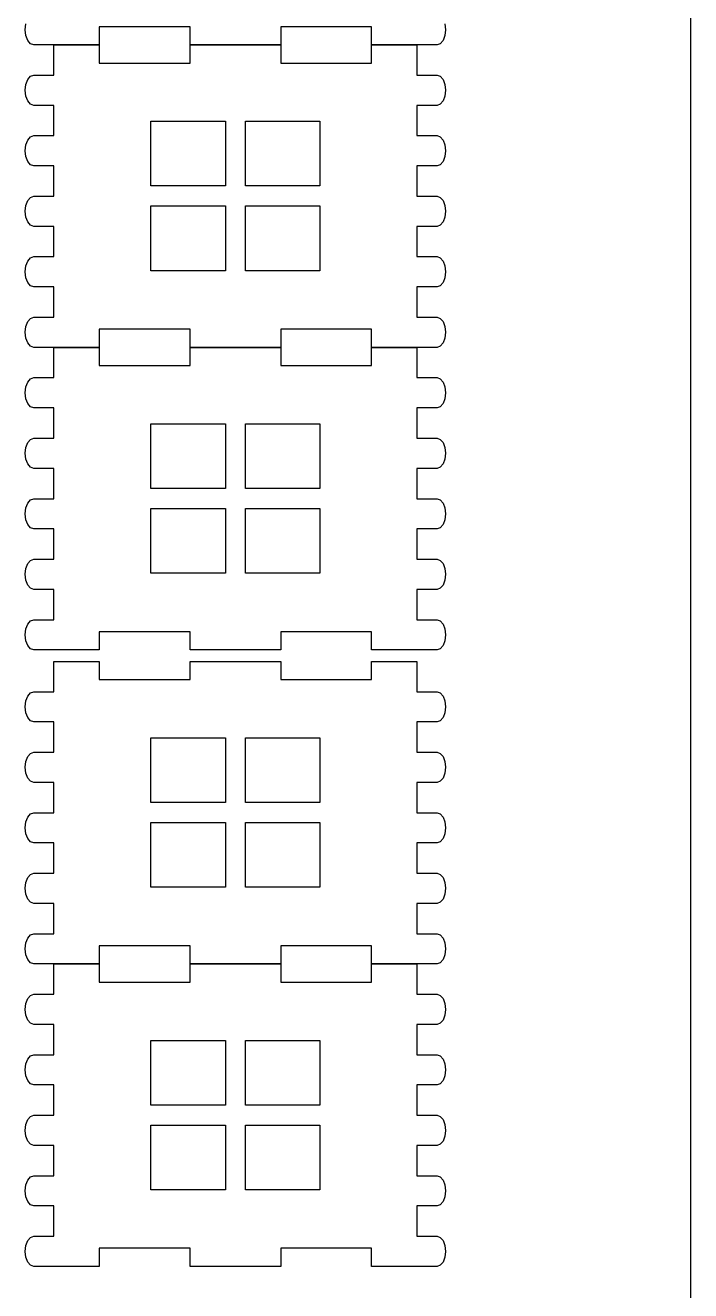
# Model space of a CAD drawing. Extents: x -14 to 2177, y -971 to 618.
# Drawn here: x 1084.7 to 1194.8, y 203.2 to 412.3 of the extents above; entities that cross this region are included whole.
import ezdxf

# ---------------------------------------------------------------- set-up
doc = ezdxf.new("R2010")
doc.units = 0

msp = doc.modelspace()

# ---------------------------------------------------------------- linework, layer by layer
at = {"layer": 'Layer 1'}
for p, q in [((1194.8, -132.452), (1194.8, 617.548)), ((1084.73251, 411.581), (1084.842333, 412.554108)), ((1111.98, 412.081), (1096.98, 412.081)), ((1096.98, 412.081), (1096.98, 409.081)), ((1111.98, 409.081), (1111.98, 412.081)), ((1141.98, 412.081), (1126.98, 412.081)), ((1126.98, 412.081), (1126.98, 409.081)), ((1141.98, 409.081), (1141.98, 412.081)), ((1154.127668, 412.554112), (1154.23749, 411.581)), ((1084.842332, 410.607888), (1084.73251, 411.581)), ((1085.141827, 409.813234), (1084.842332, 410.607888)), ((1154.127667, 410.607892), (1153.828171, 409.813238)), ((1154.23749, 411.581), (1154.127667, 410.607892)), ((1085.586036, 409.277463), (1085.141827, 409.813234)), ((1086.13, 409.081), (1085.586036, 409.277463)), ((1086.14, 409.081), (1086.13, 409.081)), ((1086.4796, 409.081), (1086.14, 409.081)), ((1096.89, 409.081), (1086.4796, 409.081)), ((1089.48, 404.081), (1089.48, 409.081)), ((1089.48, 409.081), (1096.98, 409.081)), ((1096.98, 409.081), (1096.89, 409.081)), ((1096.98, 409.081), (1096.98, 406.081)), ((1126.98, 409.081), (1111.98, 409.081)), ((1111.98, 406.081), (1111.98, 409.081)), ((1111.98, 409.081), (1119.48, 409.081)), ((1119.48, 409.081), (1126.98, 409.081)), ((1126.98, 409.081), (1126.98, 406.081)), ((1142.0696, 409.081), (1141.98, 409.081)), ((1141.98, 406.081), (1141.98, 409.081)), ((1141.98, 409.081), (1149.48, 409.081)), ((1152.48, 409.081), (1142.0696, 409.081)), ((1149.48, 409.081), (1149.48, 404.081)), ((1152.83, 409.081), (1152.48, 409.081)), ((1152.84, 409.081), (1152.83, 409.081)), ((1153.383962, 409.277464), (1152.84, 409.081)), ((1153.828171, 409.813238), (1153.383962, 409.277464)), ((1096.98, 406.081), (1111.98, 406.081)), ((1126.98, 406.081), (1141.98, 406.081)), ((1085.141829, 403.348763), (1085.586038, 403.884536)), ((1085.586038, 403.884536), (1086.13, 404.081)), ((1086.13, 404.081), (1086.14, 404.081)), ((1086.14, 404.081), (1086.48, 404.081)), ((1086.48, 404.081), (1089.48, 404.081)), ((1149.48, 404.081), (1152.48, 404.081)), ((1152.48, 404.081), (1152.83, 404.081)), ((1152.83, 404.081), (1152.84, 404.081)), ((1152.84, 404.081), (1153.383964, 403.884537)), ((1153.383964, 403.884537), (1153.828173, 403.348766)), ((1084.73251, 401.581), (1084.842333, 402.554108)), ((1084.842332, 400.607888), (1084.73251, 401.581)), ((1084.842333, 402.554108), (1085.141829, 403.348763)), ((1153.828173, 403.348766), (1154.127668, 402.554112)), ((1154.23749, 401.581), (1154.127667, 400.607892)), ((1154.127668, 402.554112), (1154.23749, 401.581)), ((1085.141827, 399.813234), (1084.842332, 400.607888)), ((1085.586036, 399.277463), (1085.141827, 399.813234)), ((1153.828171, 399.813238), (1153.383962, 399.277464)), ((1154.127667, 400.607892), (1153.828171, 399.813238)), ((1086.13, 399.081), (1085.586036, 399.277463)), ((1086.14, 399.081), (1086.13, 399.081)), ((1086.48, 399.081), (1086.14, 399.081)), ((1089.48, 399.081), (1086.48, 399.081)), ((1089.48, 394.081), (1089.48, 399.081)), ((1152.48, 399.081), (1149.48, 399.081)), ((1149.48, 399.081), (1149.48, 394.081)), ((1152.83, 399.081), (1152.48, 399.081)), ((1152.84, 399.081), (1152.83, 399.081)), ((1153.383962, 399.277464), (1152.84, 399.081)), ((1105.48, 396.4548), (1117.83, 396.455)), ((1105.48, 385.76), (1105.48, 396.4548)), ((1117.83, 396.455), (1117.83, 385.76)), ((1121.1324, 396.4548), (1133.48, 396.455)), ((1121.14, 385.76), (1121.1324, 396.4548)), ((1133.48, 396.455), (1133.48, 385.76)), ((1084.842333, 392.554138), (1085.141829, 393.348793)), ((1085.141829, 393.348793), (1085.586038, 393.884566)), ((1085.586038, 393.884566), (1086.13, 394.08103)), ((1086.13, 394.08103), (1086.14, 394.081)), ((1086.14, 394.081), (1086.48, 394.081)), ((1086.48, 394.081), (1089.48, 394.081)), ((1149.48, 394.081), (1152.48, 394.081)), ((1152.48, 394.081), (1152.83, 394.081)), ((1152.83, 394.081), (1152.84, 394.081)), ((1152.84, 394.081), (1153.383964, 393.884537)), ((1153.383964, 393.884537), (1153.828173, 393.348766)), ((1153.828173, 393.348766), (1154.127668, 392.554112)), ((1084.73251, 391.58103), (1084.842333, 392.554138)), ((1084.842332, 390.607917), (1084.73251, 391.58103)), ((1154.23749, 391.581), (1154.127667, 390.607888)), ((1154.127668, 392.554112), (1154.23749, 391.581)), ((1085.141827, 389.813252), (1084.842332, 390.607917)), ((1085.586036, 389.277469), (1085.141827, 389.813252)), ((1086.13, 389.081), (1085.586036, 389.277469)), ((1086.14, 389.081), (1086.13, 389.081)), ((1086.48, 389.081), (1086.14, 389.081)), ((1089.48, 389.081), (1086.48, 389.081)), ((1089.48, 384.081), (1089.48, 389.081)), ((1152.48, 389.081), (1149.48, 389.081)), ((1149.48, 389.081), (1149.48, 384.081)), ((1152.83, 389.081), (1152.48, 389.081)), ((1152.84, 389.08097), (1152.83, 389.081)), ((1153.383962, 389.277439), (1152.84, 389.08097)), ((1153.828171, 389.813223), (1153.383962, 389.277439)), ((1154.127667, 390.607888), (1153.828171, 389.813223)), ((1117.83, 385.76), (1105.48, 385.76)), ((1133.48, 385.76), (1121.14, 385.76)), ((1084.842333, 382.554108), (1085.141829, 383.348763)), ((1085.141829, 383.348763), (1085.586038, 383.884536)), ((1085.586038, 383.884536), (1086.13, 384.081)), ((1086.13, 384.081), (1086.14, 384.081)), ((1086.14, 384.081), (1086.48, 384.081)), ((1086.48, 384.081), (1089.48, 384.081)), ((1149.48, 384.081), (1152.48, 384.081)), ((1152.48, 384.081), (1152.83, 384.081)), ((1152.83, 384.081), (1152.84, 384.081)), ((1152.84, 384.081), (1153.383964, 383.884537)), ((1153.383964, 383.884537), (1153.828173, 383.348766)), ((1153.828173, 383.348766), (1154.127668, 382.554112)), ((1084.73251, 381.581), (1084.842333, 382.554108)), ((1084.842332, 380.607888), (1084.73251, 381.581)), ((1105.48, 371.761), (1105.48, 382.455)), ((1105.48, 382.455), (1117.83, 382.455)), ((1117.83, 382.455), (1117.8276, 371.7603)), ((1121.14, 382.455), (1133.48, 382.4551)), ((1121.14, 371.761), (1121.14, 382.455)), ((1133.48, 382.4551), (1133.48, 371.761)), ((1154.23749, 381.581), (1154.127667, 380.607892)), ((1154.127668, 382.554112), (1154.23749, 381.581)), ((1085.141827, 379.813234), (1084.842332, 380.607888)), ((1085.586036, 379.277463), (1085.141827, 379.813234)), ((1086.13, 379.081), (1085.586036, 379.277463)), ((1086.14, 379.081), (1086.13, 379.081)), ((1086.48, 379.081), (1086.14, 379.081)), ((1089.48, 379.081), (1086.48, 379.081)), ((1089.48, 374.081), (1089.48, 379.081)), ((1152.48, 379.081), (1149.48, 379.081)), ((1149.48, 379.081), (1149.48, 374.081)), ((1152.83, 379.081), (1152.48, 379.081)), ((1152.84, 379.081), (1152.83, 379.081)), ((1153.383962, 379.277464), (1152.84, 379.081)), ((1153.828171, 379.813238), (1153.383962, 379.277464)), ((1154.127667, 380.607892), (1153.828171, 379.813238)), ((1084.73251, 371.581), (1084.842333, 372.554112)), ((1084.842333, 372.554112), (1085.141829, 373.348777)), ((1085.141829, 373.348777), (1085.586038, 373.884561)), ((1085.586038, 373.884561), (1086.13, 374.08103)), ((1086.13, 374.08103), (1086.14, 374.081)), ((1086.14, 374.081), (1086.48, 374.081)), ((1086.48, 374.081), (1089.48, 374.081)), ((1149.48, 374.081), (1152.48, 374.081)), ((1152.48, 374.081), (1152.83, 374.081)), ((1152.83, 374.081), (1152.84, 374.081)), ((1152.84, 374.081), (1153.383964, 373.884531)), ((1153.383964, 373.884531), (1153.828173, 373.348748)), ((1153.828173, 373.348748), (1154.127668, 372.554083)), ((1154.127668, 372.554083), (1154.23749, 371.58097)), ((1084.842332, 370.607888), (1084.73251, 371.581)), ((1085.141827, 369.813234), (1084.842332, 370.607888)), ((1117.8276, 371.7603), (1105.48, 371.761)), ((1133.48, 371.761), (1121.14, 371.761)), ((1154.127667, 370.607862), (1153.828171, 369.813208)), ((1154.23749, 371.58097), (1154.127667, 370.607862)), ((1085.586036, 369.277463), (1085.141827, 369.813234)), ((1086.13, 369.081), (1085.586036, 369.277463)), ((1086.14, 369.081), (1086.13, 369.081)), ((1086.48, 369.081), (1086.14, 369.081)), ((1089.48, 369.081), (1086.48, 369.081)), ((1089.48, 364.081), (1089.48, 369.081)), ((1152.48, 369.081), (1149.48, 369.081)), ((1149.48, 369.081), (1149.48, 364.081)), ((1152.83, 369.081), (1152.48, 369.081)), ((1152.84, 369.08097), (1152.83, 369.081)), ((1153.383962, 369.277434), (1152.84, 369.08097)), ((1153.828171, 369.813208), (1153.383962, 369.277434)), ((1085.586038, 363.884536), (1086.13, 364.081)), ((1086.13, 364.081), (1086.14, 364.081)), ((1086.14, 364.081), (1086.48, 364.081)), ((1086.48, 364.081), (1089.48, 364.081)), ((1149.48, 364.081), (1152.48, 364.081)), ((1152.48, 364.081), (1152.83, 364.081)), ((1152.83, 364.081), (1152.84, 364.081)), ((1152.84, 364.081), (1153.383964, 363.884537)), ((1084.73251, 361.581), (1084.842333, 362.554108)), ((1084.842333, 362.554108), (1085.141829, 363.348763)), ((1085.141829, 363.348763), (1085.586038, 363.884536)), ((1111.98, 362.081), (1096.98, 362.081)), ((1096.98, 362.081), (1096.98, 359.081)), ((1111.98, 359.081), (1111.98, 362.081)), ((1141.98, 362.081), (1126.98, 362.081)), ((1126.98, 362.081), (1126.98, 359.081)), ((1141.98, 359.081), (1141.98, 362.081)), ((1153.383964, 363.884537), (1153.828173, 363.348766)), ((1153.828173, 363.348766), (1154.127668, 362.554112)), ((1154.127668, 362.554112), (1154.23749, 361.581)), ((1084.842332, 360.607888), (1084.73251, 361.581)), ((1085.141827, 359.813234), (1084.842332, 360.607888)), ((1085.586036, 359.277463), (1085.141827, 359.813234)), ((1153.828171, 359.813238), (1153.383962, 359.277464)), ((1154.127667, 360.607892), (1153.828171, 359.813238)), ((1154.23749, 361.581), (1154.127667, 360.607892)), ((1086.13, 359.081), (1085.586036, 359.277463)), ((1086.14, 359.081), (1086.13, 359.081)), ((1086.4796, 359.081), (1086.14, 359.081)), ((1096.89, 359.081), (1086.4796, 359.081)), ((1089.48, 354.081), (1089.48, 359.081)), ((1089.48, 359.081), (1096.98, 359.081)), ((1096.98, 359.081), (1096.89, 359.081)), ((1096.98, 359.081), (1096.98, 356.081)), ((1126.98, 359.081), (1111.98, 359.081)), ((1111.98, 356.081), (1111.98, 359.081)), ((1111.98, 359.081), (1119.48, 359.081)), ((1119.48, 359.081), (1126.98, 359.081)), ((1126.98, 359.081), (1126.98, 356.081)), ((1142.0696, 359.081), (1141.98, 359.081)), ((1141.98, 356.081), (1141.98, 359.081)), ((1141.98, 359.081), (1149.48, 359.081)), ((1152.48, 359.081), (1142.0696, 359.081)), ((1149.48, 359.081), (1149.48, 354.081)), ((1152.83, 359.081), (1152.48, 359.081)), ((1152.84, 359.081), (1152.83, 359.081)), ((1153.383962, 359.277464), (1152.84, 359.081)), ((1096.98, 356.081), (1111.98, 356.081)), ((1126.98, 356.081), (1141.98, 356.081)), ((1085.141829, 353.348763), (1085.586038, 353.884536)), ((1085.586038, 353.884536), (1086.13, 354.081)), ((1086.13, 354.081), (1086.14, 354.081)), ((1086.14, 354.081), (1086.48, 354.081)), ((1086.48, 354.081), (1089.48, 354.081)), ((1149.48, 354.081), (1152.48, 354.081)), ((1152.48, 354.081), (1152.83, 354.081)), ((1152.83, 354.081), (1152.84, 354.081)), ((1152.84, 354.081), (1153.383964, 353.884537)), ((1153.383964, 353.884537), (1153.828173, 353.348766)), ((1084.73251, 351.581), (1084.842333, 352.554108)), ((1084.842332, 350.607888), (1084.73251, 351.581)), ((1084.842333, 352.554108), (1085.141829, 353.348763)), ((1153.828173, 353.348766), (1154.127668, 352.554112)), ((1154.23749, 351.581), (1154.127667, 350.607892)), ((1154.127668, 352.554112), (1154.23749, 351.581)), ((1085.141827, 349.813234), (1084.842332, 350.607888)), ((1085.586036, 349.277463), (1085.141827, 349.813234)), ((1086.13, 349.081), (1085.586036, 349.277463)), ((1153.383962, 349.277464), (1152.84, 349.081)), ((1153.828171, 349.813238), (1153.383962, 349.277464)), ((1154.127667, 350.607892), (1153.828171, 349.813238)), ((1086.14, 349.081), (1086.13, 349.081)), ((1086.48, 349.081), (1086.14, 349.081)), ((1089.48, 349.081), (1086.48, 349.081)), ((1089.48, 344.081), (1089.48, 349.081)), ((1152.48, 349.081), (1149.48, 349.081)), ((1149.48, 349.081), (1149.48, 344.081)), ((1152.83, 349.081), (1152.48, 349.081)), ((1152.84, 349.081), (1152.83, 349.081)), ((1105.48, 346.4548), (1117.83, 346.455)), ((1105.48, 335.76), (1105.48, 346.4548)), ((1117.83, 346.455), (1117.83, 335.76)), ((1121.1324, 346.4548), (1133.48, 346.455)), ((1121.14, 335.76), (1121.1324, 346.4548)), ((1133.48, 346.455), (1133.48, 335.76)), ((1084.842333, 342.554108), (1085.141829, 343.348763)), ((1085.141829, 343.348763), (1085.586038, 343.884536)), ((1085.586038, 343.884536), (1086.13, 344.081)), ((1086.13, 344.081), (1086.14, 344.081)), ((1086.14, 344.081), (1086.48, 344.081)), ((1086.48, 344.081), (1089.48, 344.081)), ((1149.48, 344.081), (1152.48, 344.081)), ((1152.48, 344.081), (1152.83, 344.081)), ((1152.83, 344.081), (1152.84, 344.081)), ((1152.84, 344.081), (1153.383964, 343.884537)), ((1153.383964, 343.884537), (1153.828173, 343.348766)), ((1153.828173, 343.348766), (1154.127668, 342.554112)), ((1084.73251, 341.581), (1084.842333, 342.554108)), ((1084.842332, 340.607888), (1084.73251, 341.581)), ((1154.23749, 341.581), (1154.127667, 340.607892)), ((1154.127668, 342.554112), (1154.23749, 341.581)), ((1085.141827, 339.813234), (1084.842332, 340.607888)), ((1085.586036, 339.277463), (1085.141827, 339.813234)), ((1086.13, 339.081), (1085.586036, 339.277463)), ((1086.14, 339.081), (1086.13, 339.081)), ((1086.48, 339.081), (1086.14, 339.081)), ((1089.48, 339.081), (1086.48, 339.081)), ((1089.48, 334.081), (1089.48, 339.081)), ((1152.48, 339.081), (1149.48, 339.081)), ((1149.48, 339.081), (1149.48, 334.081)), ((1152.83, 339.081), (1152.48, 339.081)), ((1152.84, 339.081), (1152.83, 339.081)), ((1153.383962, 339.277464), (1152.84, 339.081)), ((1153.828171, 339.813238), (1153.383962, 339.277464)), ((1154.127667, 340.607892), (1153.828171, 339.813238)), ((1117.83, 335.76), (1105.48, 335.76)), ((1133.48, 335.76), (1121.14, 335.76)), ((1084.73251, 331.581), (1084.842333, 332.554108)), ((1084.842333, 332.554108), (1085.141829, 333.348763)), ((1085.141829, 333.348763), (1085.586038, 333.884536)), ((1085.586038, 333.884536), (1086.13, 334.081)), ((1086.13, 334.081), (1086.14, 334.081)), ((1086.14, 334.081), (1086.48, 334.081)), ((1086.48, 334.081), (1089.48, 334.081)), ((1149.48, 334.081), (1152.48, 334.081)), ((1152.48, 334.081), (1152.83, 334.081)), ((1152.83, 334.081), (1152.84, 334.081)), ((1152.84, 334.081), (1153.383964, 333.884537)), ((1153.383964, 333.884537), (1153.828173, 333.348766)), ((1153.828173, 333.348766), (1154.127668, 332.554112)), ((1154.127668, 332.554112), (1154.23749, 331.581)), ((1084.842332, 330.607888), (1084.73251, 331.581)), ((1085.141827, 329.813234), (1084.842332, 330.607888)), ((1105.48, 321.761), (1105.48, 332.455)), ((1105.48, 332.455), (1117.83, 332.455)), ((1117.83, 332.455), (1117.8276, 321.7603)), ((1121.14, 332.455), (1133.48, 332.4551)), ((1121.14, 321.761), (1121.14, 332.455)), ((1133.48, 332.4551), (1133.48, 321.761)), ((1154.127667, 330.607892), (1153.828171, 329.813238)), ((1154.23749, 331.581), (1154.127667, 330.607892)), ((1085.586036, 329.277463), (1085.141827, 329.813234)), ((1086.13, 329.081), (1085.586036, 329.277463)), ((1086.14, 329.081), (1086.13, 329.081)), ((1086.48, 329.081), (1086.14, 329.081)), ((1089.48, 329.081), (1086.48, 329.081)), ((1089.48, 324.081), (1089.48, 329.081)), ((1152.48, 329.081), (1149.48, 329.081)), ((1149.48, 329.081), (1149.48, 324.081)), ((1152.83, 329.081), (1152.48, 329.081)), ((1152.84, 329.081), (1152.83, 329.081)), ((1153.383962, 329.277464), (1152.84, 329.081)), ((1153.828171, 329.813238), (1153.383962, 329.277464)), ((1084.73251, 321.58103), (1084.842333, 322.554138)), ((1084.842333, 322.554138), (1085.141829, 323.348793)), ((1085.141829, 323.348793), (1085.586038, 323.884566)), ((1085.586038, 323.884566), (1086.13, 324.08103)), ((1086.13, 324.08103), (1086.14, 324.081)), ((1086.14, 324.081), (1086.48, 324.081)), ((1086.48, 324.081), (1089.48, 324.081)), ((1149.48, 324.081), (1152.48, 324.081)), ((1152.48, 324.081), (1152.83, 324.081)), ((1152.83, 324.081), (1152.84, 324.081)), ((1152.84, 324.081), (1153.383964, 323.884537)), ((1153.383964, 323.884537), (1153.828173, 323.348766)), ((1153.828173, 323.348766), (1154.127668, 322.554112)), ((1154.127668, 322.554112), (1154.23749, 321.581)), ((1084.842332, 320.607917), (1084.73251, 321.58103)), ((1085.141827, 319.813252), (1084.842332, 320.607917)), ((1117.8276, 321.7603), (1105.48, 321.761)), ((1133.48, 321.761), (1121.14, 321.761)), ((1154.127667, 320.607888), (1153.828171, 319.813223)), ((1154.23749, 321.581), (1154.127667, 320.607888)), ((1085.586036, 319.277469), (1085.141827, 319.813252)), ((1086.13, 319.081), (1085.586036, 319.277469)), ((1086.14, 319.081), (1086.13, 319.081)), ((1086.48, 319.081), (1086.14, 319.081)), ((1089.48, 319.081), (1086.48, 319.081)), ((1089.48, 314.081), (1089.48, 319.081)), ((1152.48, 319.081), (1149.48, 319.081)), ((1149.48, 319.081), (1149.48, 314.081)), ((1152.83, 319.081), (1152.48, 319.081)), ((1152.84, 319.08097), (1152.83, 319.081)), ((1153.383962, 319.277439), (1152.84, 319.08097)), ((1153.828171, 319.813223), (1153.383962, 319.277439)), ((1085.141829, 313.348763), (1085.586038, 313.884536)), ((1085.586038, 313.884536), (1086.13, 314.081)), ((1086.13, 314.081), (1086.14, 314.081)), ((1086.14, 314.081), (1086.48, 314.081)), ((1086.48, 314.081), (1089.48, 314.081)), ((1149.48, 314.081), (1152.48, 314.081)), ((1152.48, 314.081), (1152.83, 314.081)), ((1152.83, 314.081), (1152.84, 314.081)), ((1152.84, 314.081), (1153.383964, 313.884537)), ((1153.383964, 313.884537), (1153.828173, 313.348766)), ((1084.73251, 311.581), (1084.842333, 312.554108)), ((1084.842333, 312.554108), (1085.141829, 313.348763)), ((1111.98, 312.081), (1096.98, 312.081)), ((1096.98, 312.081), (1096.98, 309.081)), ((1111.98, 309.081), (1111.98, 312.081)), ((1141.98, 312.081), (1126.98, 312.081)), ((1126.98, 312.081), (1126.98, 309.081)), ((1141.98, 309.081), (1141.98, 312.081)), ((1153.828173, 313.348766), (1154.127668, 312.554112)), ((1154.127668, 312.554112), (1154.23749, 311.581)), ((1084.842332, 310.607888), (1084.73251, 311.581)), ((1085.141827, 309.813234), (1084.842332, 310.607888)), ((1085.586036, 309.277463), (1085.141827, 309.813234)), ((1153.828171, 309.813238), (1153.383962, 309.277464)), ((1154.127667, 310.607892), (1153.828171, 309.813238)), ((1154.23749, 311.581), (1154.127667, 310.607892)), ((1086.13, 309.081), (1085.586036, 309.277463)), ((1086.14, 309.081), (1086.13, 309.081)), ((1086.4796, 309.081), (1086.14, 309.081)), ((1096.89, 309.081), (1086.4796, 309.081)), ((1096.98, 309.081), (1096.89, 309.081)), ((1126.98, 309.081), (1111.98, 309.081)), ((1142.0696, 309.081), (1141.98, 309.081)), ((1152.48, 309.081), (1142.0696, 309.081)), ((1152.83, 309.081), (1152.48, 309.081)), ((1152.84, 309.081), (1152.83, 309.081)), ((1153.383962, 309.277464), (1152.84, 309.081)), ((1089.48, 302.181), (1089.48, 307.181)), ((1089.48, 307.181), (1096.98, 307.181)), ((1096.98, 307.181), (1096.98, 304.181)), ((1111.98, 304.181), (1111.98, 307.181)), ((1111.98, 307.181), (1119.48, 307.181)), ((1119.48, 307.181), (1126.98, 307.181)), ((1126.98, 307.181), (1126.98, 304.181)), ((1141.98, 304.181), (1141.98, 307.181)), ((1141.98, 307.181), (1149.48, 307.181)), ((1149.48, 307.181), (1149.48, 302.181)), ((1096.98, 304.181), (1111.98, 304.181)), ((1126.98, 304.181), (1141.98, 304.181)), ((1084.842333, 300.654108), (1085.141829, 301.448762)), ((1085.141829, 301.448762), (1085.586038, 301.984536)), ((1085.586038, 301.984536), (1086.13, 302.181)), ((1086.13, 302.181), (1086.14, 302.181)), ((1086.14, 302.181), (1086.48, 302.181)), ((1086.48, 302.181), (1089.48, 302.181)), ((1149.48, 302.181), (1152.48, 302.181)), ((1152.48, 302.181), (1152.83, 302.181)), ((1152.83, 302.181), (1152.84, 302.181)), ((1152.84, 302.181), (1153.383964, 301.984537)), ((1153.383964, 301.984537), (1153.828173, 301.448766)), ((1153.828173, 301.448766), (1154.127668, 300.654112)), ((1084.73251, 299.681), (1084.842333, 300.654108)), ((1084.842332, 298.707888), (1084.73251, 299.681)), ((1154.23749, 299.681), (1154.127667, 298.707892)), ((1154.127668, 300.654112), (1154.23749, 299.681)), ((1085.141827, 297.913234), (1084.842332, 298.707888)), ((1085.586036, 297.377463), (1085.141827, 297.913234)), ((1086.13, 297.181), (1085.586036, 297.377463)), ((1086.14, 297.181), (1086.13, 297.181)), ((1086.48, 297.181), (1086.14, 297.181)), ((1089.48, 297.181), (1086.48, 297.181)), ((1089.48, 292.181), (1089.48, 297.181)), ((1152.48, 297.181), (1149.48, 297.181)), ((1149.48, 297.181), (1149.48, 292.181)), ((1152.83, 297.181), (1152.48, 297.181)), ((1152.84, 297.181), (1152.83, 297.181)), ((1153.383962, 297.377464), (1152.84, 297.181)), ((1153.828171, 297.913237), (1153.383962, 297.377464)), ((1154.127667, 298.707892), (1153.828171, 297.913237)), ((1105.48, 294.5548), (1117.83, 294.555)), ((1105.48, 283.86), (1105.48, 294.5548)), ((1117.83, 294.555), (1117.83, 283.86)), ((1121.1324, 294.5548), (1133.48, 294.555)), ((1121.14, 283.86), (1121.1324, 294.5548)), ((1133.48, 294.555), (1133.48, 283.86)), ((1084.842333, 290.654138), (1085.141829, 291.448792)), ((1085.141829, 291.448792), (1085.586038, 291.984566)), ((1085.586038, 291.984566), (1086.13, 292.18103)), ((1086.13, 292.18103), (1086.14, 292.181)), ((1086.14, 292.181), (1086.48, 292.181)), ((1086.48, 292.181), (1089.48, 292.181)), ((1149.48, 292.181), (1152.48, 292.181)), ((1152.48, 292.181), (1152.83, 292.181)), ((1152.83, 292.181), (1152.84, 292.181)), ((1152.84, 292.181), (1153.383964, 291.984537)), ((1153.383964, 291.984537), (1153.828173, 291.448766)), ((1153.828173, 291.448766), (1154.127668, 290.654112)), ((1084.73251, 289.68103), (1084.842333, 290.654138)), ((1084.842332, 288.707918), (1084.73251, 289.68103)), ((1085.141827, 287.913252), (1084.842332, 288.707918)), ((1154.127667, 288.707887), (1153.828171, 287.913222)), ((1154.23749, 289.681), (1154.127667, 288.707887)), ((1154.127668, 290.654112), (1154.23749, 289.681)), ((1085.586036, 287.377469), (1085.141827, 287.913252)), ((1086.13, 287.181), (1085.586036, 287.377469)), ((1086.14, 287.181), (1086.13, 287.181)), ((1086.48, 287.181), (1086.14, 287.181)), ((1089.48, 287.181), (1086.48, 287.181)), ((1089.48, 282.181), (1089.48, 287.181)), ((1152.48, 287.181), (1149.48, 287.181)), ((1149.48, 287.181), (1149.48, 282.181)), ((1152.83, 287.181), (1152.48, 287.181)), ((1152.84, 287.18097), (1152.83, 287.181)), ((1153.383962, 287.377439), (1152.84, 287.18097)), ((1153.828171, 287.913222), (1153.383962, 287.377439)), ((1117.83, 283.86), (1105.48, 283.86)), ((1133.48, 283.86), (1121.14, 283.86)), ((1084.73251, 279.681), (1084.842333, 280.654108)), ((1084.842333, 280.654108), (1085.141829, 281.448762)), ((1085.141829, 281.448762), (1085.586038, 281.984536)), ((1085.586038, 281.984536), (1086.13, 282.181)), ((1086.13, 282.181), (1086.14, 282.181)), ((1086.14, 282.181), (1086.48, 282.181)), ((1086.48, 282.181), (1089.48, 282.181)), ((1105.48, 269.861), (1105.48, 280.555)), ((1105.48, 280.555), (1117.83, 280.555)), ((1117.83, 280.555), (1117.8276, 269.8603)), ((1121.14, 280.555), (1133.48, 280.5551)), ((1121.14, 269.861), (1121.14, 280.555)), ((1133.48, 280.5551), (1133.48, 269.861)), ((1149.48, 282.181), (1152.48, 282.181)), ((1152.48, 282.181), (1152.83, 282.181)), ((1152.83, 282.181), (1152.84, 282.181)), ((1152.84, 282.181), (1153.383964, 281.984537)), ((1153.383964, 281.984537), (1153.828173, 281.448766)), ((1153.828173, 281.448766), (1154.127668, 280.654112)), ((1154.127668, 280.654112), (1154.23749, 279.681)), ((1084.842332, 278.707888), (1084.73251, 279.681)), ((1085.141827, 277.913234), (1084.842332, 278.707888)), ((1154.127667, 278.707892), (1153.828171, 277.913237)), ((1154.23749, 279.681), (1154.127667, 278.707892)), ((1085.586036, 277.377463), (1085.141827, 277.913234)), ((1086.13, 277.181), (1085.586036, 277.377463)), ((1086.14, 277.181), (1086.13, 277.181)), ((1086.48, 277.181), (1086.14, 277.181)), ((1089.48, 277.181), (1086.48, 277.181)), ((1089.48, 272.181), (1089.48, 277.181)), ((1152.48, 277.181), (1149.48, 277.181)), ((1149.48, 277.181), (1149.48, 272.181)), ((1152.83, 277.181), (1152.48, 277.181)), ((1152.84, 277.181), (1152.83, 277.181)), ((1153.383962, 277.377464), (1152.84, 277.181)), ((1153.828171, 277.913237), (1153.383962, 277.377464)), ((1085.141829, 271.448778), (1085.586038, 271.984561)), ((1085.586038, 271.984561), (1086.13, 272.18103)), ((1086.13, 272.18103), (1086.14, 272.181)), ((1086.14, 272.181), (1086.48, 272.181)), ((1086.48, 272.181), (1089.48, 272.181)), ((1149.48, 272.181), (1152.48, 272.181)), ((1152.48, 272.181), (1152.83, 272.181)), ((1152.83, 272.181), (1152.84, 272.181)), ((1152.84, 272.181), (1153.383964, 271.984531)), ((1153.383964, 271.984531), (1153.828173, 271.448747)), ((1084.73251, 269.681), (1084.842333, 270.654112)), ((1084.842333, 270.654112), (1085.141829, 271.448778)), ((1117.8276, 269.8603), (1105.48, 269.861)), ((1133.48, 269.861), (1121.14, 269.861)), ((1153.828173, 271.448747), (1154.127668, 270.654082)), ((1154.127668, 270.654082), (1154.23749, 269.68097)), ((1084.842332, 268.707905), (1084.73251, 269.681)), ((1085.141827, 267.913249), (1084.842332, 268.707905)), ((1085.586036, 267.377468), (1085.141827, 267.913249)), ((1153.828171, 267.913219), (1153.383962, 267.377438)), ((1154.127667, 268.707875), (1153.828171, 267.913219)), ((1154.23749, 269.68097), (1154.127667, 268.707875)), ((1086.13, 267.181), (1085.586036, 267.377468)), ((1086.14, 267.181), (1086.13, 267.181)), ((1086.48, 267.181), (1086.14, 267.181)), ((1089.48, 267.181), (1086.48, 267.181)), ((1089.48, 262.181), (1089.48, 267.181)), ((1152.48, 267.181), (1149.48, 267.181)), ((1149.48, 267.181), (1149.48, 262.181)), ((1152.83, 267.181), (1152.48, 267.181)), ((1152.84, 267.18097), (1152.83, 267.181)), ((1153.383962, 267.377438), (1152.84, 267.18097)), ((1084.842333, 260.654108), (1085.141829, 261.448762)), ((1085.141829, 261.448762), (1085.586038, 261.984536)), ((1085.586038, 261.984536), (1086.13, 262.181)), ((1086.13, 262.181), (1086.14, 262.181)), ((1086.14, 262.181), (1086.48, 262.181)), ((1086.48, 262.181), (1089.48, 262.181)), ((1149.48, 262.181), (1152.48, 262.181)), ((1152.48, 262.181), (1152.83, 262.181)), ((1152.83, 262.181), (1152.84, 262.181)), ((1152.84, 262.181), (1153.383964, 261.984537)), ((1153.383964, 261.984537), (1153.828173, 261.448766)), ((1153.828173, 261.448766), (1154.127668, 260.654112)), ((1084.73251, 259.681), (1084.842333, 260.654108)), ((1084.842332, 258.707888), (1084.73251, 259.681)), ((1111.98, 260.181), (1096.98, 260.181)), ((1096.98, 260.181), (1096.98, 257.181)), ((1111.98, 257.181), (1111.98, 260.181)), ((1141.98, 260.181), (1126.98, 260.181)), ((1126.98, 260.181), (1126.98, 257.181)), ((1141.98, 257.181), (1141.98, 260.181)), ((1154.23749, 259.681), (1154.127667, 258.707892)), ((1154.127668, 260.654112), (1154.23749, 259.681)), ((1085.141827, 257.913234), (1084.842332, 258.707888)), ((1085.586036, 257.377463), (1085.141827, 257.913234)), ((1086.13, 257.181), (1085.586036, 257.377463)), ((1153.383962, 257.377464), (1152.84, 257.181)), ((1153.828171, 257.913237), (1153.383962, 257.377464)), ((1154.127667, 258.707892), (1153.828171, 257.913237)), ((1086.14, 257.181), (1086.13, 257.181)), ((1086.4796, 257.181), (1086.14, 257.181)), ((1096.89, 257.181), (1086.4796, 257.181)), ((1089.48, 252.181), (1089.48, 257.181)), ((1089.48, 257.181), (1096.98, 257.181)), ((1096.98, 257.181), (1096.89, 257.181)), ((1096.98, 257.181), (1096.98, 254.181)), ((1126.98, 257.181), (1111.98, 257.181)), ((1111.98, 254.181), (1111.98, 257.181)), ((1111.98, 257.181), (1119.48, 257.181)), ((1119.48, 257.181), (1126.98, 257.181)), ((1126.98, 257.181), (1126.98, 254.181)), ((1142.0696, 257.181), (1141.98, 257.181)), ((1141.98, 254.181), (1141.98, 257.181)), ((1141.98, 257.181), (1149.48, 257.181)), ((1152.48, 257.181), (1142.0696, 257.181)), ((1149.48, 257.181), (1149.48, 252.181)), ((1152.83, 257.181), (1152.48, 257.181)), ((1152.84, 257.181), (1152.83, 257.181)), ((1096.98, 254.181), (1111.98, 254.181)), ((1126.98, 254.181), (1141.98, 254.181)), ((1084.842333, 250.654108), (1085.141829, 251.448763)), ((1085.141829, 251.448763), (1085.586038, 251.984536)), ((1085.586038, 251.984536), (1086.13, 252.181)), ((1086.13, 252.181), (1086.14, 252.181)), ((1086.14, 252.181), (1086.48, 252.181)), ((1086.48, 252.181), (1089.48, 252.181)), ((1149.48, 252.181), (1152.48, 252.181)), ((1152.48, 252.181), (1152.83, 252.181)), ((1152.83, 252.181), (1152.84, 252.181)), ((1152.84, 252.181), (1153.383964, 251.984537)), ((1153.383964, 251.984537), (1153.828173, 251.448766)), ((1153.828173, 251.448766), (1154.127668, 250.654112)), ((1084.73251, 249.681), (1084.842333, 250.654108)), ((1084.842332, 248.707888), (1084.73251, 249.681)), ((1154.23749, 249.681), (1154.127667, 248.707892)), ((1154.127668, 250.654112), (1154.23749, 249.681)), ((1085.141827, 247.913234), (1084.842332, 248.707888)), ((1085.586036, 247.377463), (1085.141827, 247.913234)), ((1086.13, 247.181), (1085.586036, 247.377463)), ((1086.14, 247.181), (1086.13, 247.181)), ((1086.48, 247.181), (1086.14, 247.181)), ((1089.48, 247.181), (1086.48, 247.181)), ((1089.48, 242.181), (1089.48, 247.181)), ((1152.48, 247.181), (1149.48, 247.181)), ((1149.48, 247.181), (1149.48, 242.181)), ((1152.83, 247.181), (1152.48, 247.181)), ((1152.84, 247.181), (1152.83, 247.181)), ((1153.383962, 247.377464), (1152.84, 247.181)), ((1153.828171, 247.913238), (1153.383962, 247.377464)), ((1154.127667, 248.707892), (1153.828171, 247.913238)), ((1105.48, 244.5548), (1117.83, 244.555)), ((1105.48, 233.86), (1105.48, 244.5548)), ((1117.83, 244.555), (1117.83, 233.86)), ((1121.1324, 244.5548), (1133.48, 244.555)), ((1121.14, 233.86), (1121.1324, 244.5548)), ((1133.48, 244.555), (1133.48, 233.86)), ((1084.73251, 239.681), (1084.842333, 240.654108)), ((1084.842333, 240.654108), (1085.141829, 241.448763)), ((1085.141829, 241.448763), (1085.586038, 241.984536)), ((1085.586038, 241.984536), (1086.13, 242.181)), ((1086.13, 242.181), (1086.14, 242.181)), ((1086.14, 242.181), (1086.48, 242.181)), ((1086.48, 242.181), (1089.48, 242.181)), ((1149.48, 242.181), (1152.48, 242.181)), ((1152.48, 242.181), (1152.83, 242.181)), ((1152.83, 242.181), (1152.84, 242.181)), ((1152.84, 242.181), (1153.383964, 241.984537)), ((1153.383964, 241.984537), (1153.828173, 241.448766)), ((1153.828173, 241.448766), (1154.127668, 240.654112)), ((1154.127668, 240.654112), (1154.23749, 239.681)), ((1084.842332, 238.707888), (1084.73251, 239.681)), ((1085.141827, 237.913234), (1084.842332, 238.707888)), ((1154.127667, 238.707892), (1153.828171, 237.913238)), ((1154.23749, 239.681), (1154.127667, 238.707892)), ((1085.586036, 237.377463), (1085.141827, 237.913234)), ((1086.13, 237.181), (1085.586036, 237.377463)), ((1086.14, 237.181), (1086.13, 237.181)), ((1086.48, 237.181), (1086.14, 237.181)), ((1089.48, 237.181), (1086.48, 237.181)), ((1089.48, 232.181), (1089.48, 237.181)), ((1152.48, 237.181), (1149.48, 237.181)), ((1149.48, 237.181), (1149.48, 232.181)), ((1152.83, 237.181), (1152.48, 237.181)), ((1152.84, 237.181), (1152.83, 237.181)), ((1153.383962, 237.377464), (1152.84, 237.181)), ((1153.828171, 237.913238), (1153.383962, 237.377464)), ((1085.586038, 231.984536), (1086.13, 232.181)), ((1086.13, 232.181), (1086.14, 232.181)), ((1086.14, 232.181), (1086.48, 232.181)), ((1086.48, 232.181), (1089.48, 232.181)), ((1117.83, 233.86), (1105.48, 233.86)), ((1133.48, 233.86), (1121.14, 233.86)), ((1149.48, 232.181), (1152.48, 232.181)), ((1152.48, 232.181), (1152.83, 232.181)), ((1152.83, 232.181), (1152.84, 232.181)), ((1152.84, 232.181), (1153.383964, 231.984537)), ((1084.73251, 229.681), (1084.842333, 230.654108)), ((1084.842333, 230.654108), (1085.141829, 231.448763)), ((1085.141829, 231.448763), (1085.586038, 231.984536)), ((1105.48, 219.86), (1105.48, 230.555)), ((1105.48, 230.555), (1117.83, 230.555)), ((1117.83, 230.555), (1117.8276, 219.8603)), ((1121.14, 230.555), (1133.48, 230.5551)), ((1121.14, 219.86), (1121.14, 230.555)), ((1133.48, 230.5551), (1133.48, 219.86)), ((1153.383964, 231.984537), (1153.828173, 231.448766)), ((1153.828173, 231.448766), (1154.127668, 230.654112)), ((1154.127668, 230.654112), (1154.23749, 229.681)), ((1084.842332, 228.707888), (1084.73251, 229.681)), ((1085.141827, 227.913234), (1084.842332, 228.707888)), ((1154.127667, 228.707892), (1153.828171, 227.913238)), ((1154.23749, 229.681), (1154.127667, 228.707892)), ((1085.586036, 227.377463), (1085.141827, 227.913234)), ((1086.13, 227.181), (1085.586036, 227.377463)), ((1086.14, 227.181), (1086.13, 227.181)), ((1086.48, 227.181), (1086.14, 227.181)), ((1089.48, 227.181), (1086.48, 227.181)), ((1089.48, 222.181), (1089.48, 227.181)), ((1152.48, 227.181), (1149.48, 227.181)), ((1149.48, 227.181), (1149.48, 222.181)), ((1152.83, 227.181), (1152.48, 227.181)), ((1152.84, 227.181), (1152.83, 227.181)), ((1153.383962, 227.377464), (1152.84, 227.181)), ((1153.828171, 227.913238), (1153.383962, 227.377464)), ((1085.141829, 221.448763), (1085.586038, 221.984536)), ((1085.586038, 221.984536), (1086.13, 222.181)), ((1086.13, 222.181), (1086.14, 222.181)), ((1086.14, 222.181), (1086.48, 222.181)), ((1086.48, 222.181), (1089.48, 222.181)), ((1149.48, 222.181), (1152.48, 222.181)), ((1152.48, 222.181), (1152.83, 222.181)), ((1152.83, 222.181), (1152.84, 222.181)), ((1152.84, 222.181), (1153.383964, 221.984537)), ((1153.383964, 221.984537), (1153.828173, 221.448766)), ((1084.73251, 219.681), (1084.842333, 220.654108)), ((1084.842332, 218.707888), (1084.73251, 219.681)), ((1084.842333, 220.654108), (1085.141829, 221.448763)), ((1117.8276, 219.8603), (1105.48, 219.86)), ((1133.48, 219.86), (1121.14, 219.86)), ((1153.828173, 221.448766), (1154.127668, 220.654112)), ((1154.23749, 219.681), (1154.127667, 218.707892)), ((1154.127668, 220.654112), (1154.23749, 219.681)), ((1085.141827, 217.913234), (1084.842332, 218.707888)), ((1085.586036, 217.377463), (1085.141827, 217.913234)), ((1153.828171, 217.913238), (1153.383962, 217.377464)), ((1154.127667, 218.707892), (1153.828171, 217.913238)), ((1086.13, 217.181), (1085.586036, 217.377463)), ((1086.14, 217.181), (1086.13, 217.181)), ((1086.48, 217.181), (1086.14, 217.181)), ((1089.48, 217.181), (1086.48, 217.181)), ((1089.48, 212.181), (1089.48, 217.181)), ((1152.48, 217.181), (1149.48, 217.181)), ((1149.48, 217.181), (1149.48, 212.181)), ((1152.83, 217.181), (1152.48, 217.181)), ((1152.84, 217.181), (1152.83, 217.181)), ((1153.383962, 217.377464), (1152.84, 217.181)), ((1084.842333, 210.654108), (1085.141829, 211.448763)), ((1085.141829, 211.448763), (1085.586038, 211.984536)), ((1085.586038, 211.984536), (1086.13, 212.181)), ((1086.13, 212.181), (1086.14, 212.181)), ((1086.14, 212.181), (1086.48, 212.181)), ((1086.48, 212.181), (1089.48, 212.181)), ((1149.48, 212.181), (1152.48, 212.181)), ((1152.48, 212.181), (1152.83, 212.181)), ((1152.83, 212.181), (1152.84, 212.181)), ((1152.84, 212.181), (1153.383964, 211.984537)), ((1153.383964, 211.984537), (1153.828173, 211.448766)), ((1153.828173, 211.448766), (1154.127668, 210.654112)), ((1084.73251, 209.681), (1084.842333, 210.654108)), ((1084.842332, 208.707888), (1084.73251, 209.681)), ((1111.98, 210.181), (1096.98, 210.181)), ((1096.98, 210.181), (1096.98, 207.181)), ((1111.98, 207.181), (1111.98, 210.181)), ((1141.98, 210.181), (1126.98, 210.181)), ((1126.98, 210.181), (1126.98, 207.181)), ((1141.98, 207.181), (1141.98, 210.181)), ((1154.23749, 209.681), (1154.127667, 208.707892)), ((1154.127668, 210.654112), (1154.23749, 209.681)), ((1085.141827, 207.913234), (1084.842332, 208.707888)), ((1085.586036, 207.377463), (1085.141827, 207.913234)), ((1086.13, 207.181), (1085.586036, 207.377463)), ((1086.14, 207.181), (1086.13, 207.181)), ((1086.4796, 207.181), (1086.14, 207.181)), ((1096.89, 207.181), (1086.4796, 207.181)), ((1096.98, 207.181), (1096.89, 207.181)), ((1126.98, 207.181), (1111.98, 207.181)), ((1142.0696, 207.181), (1141.98, 207.181)), ((1152.48, 207.181), (1142.0696, 207.181)), ((1152.83, 207.181), (1152.48, 207.181)), ((1152.84, 207.181), (1152.83, 207.181)), ((1153.383962, 207.377464), (1152.84, 207.181)), ((1153.828171, 207.913238), (1153.383962, 207.377464)), ((1154.127667, 208.707892), (1153.828171, 207.913238))]:
    msp.add_line(p, q, dxfattribs=at)

doc.saveas('drawing.dxf')
